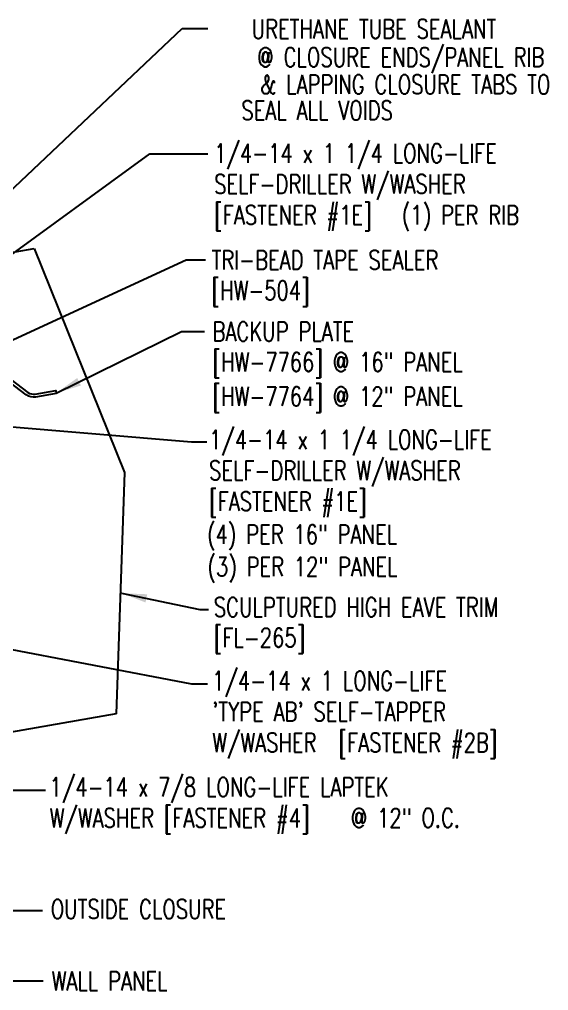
# Model space of a CAD drawing. Header units: inches. Extents: x 7 to 198, y 6 to 102.
# Drawn here: x 27.11 to 37.51, y 14.01 to 33.11 of the extents above; entities that cross this region are included whole.
import ezdxf
from ezdxf.enums import TextEntityAlignment as Align

# ---------------------------------------------------------------- set-up
doc = ezdxf.new("R2010")
doc.units = ezdxf.units.IN
doc.header["$MEASUREMENT"] = 0
for name, color, linetype in [('STLA', 10, 'Continuous'), ('TEXT', 2, 'Continuous'), ('TRIM', 6, 'Continuous')]:
    doc.layers.add(name, color=color, linetype=linetype)
doc.styles.add('TEXT', font='SIMPLEX', dxfattribs={"width": 0.75, "height": 6})
doc.styles.add('TEXT1', font='ROMANS.shx', dxfattribs={"width": 0.75, "height": 0.375})
doc.dimstyles.new('DETAIL$7', dxfattribs={"dimscale": 4, "dimtxt": 6, "dimasz": 0.125, "dimexe": 0.0625, "dimexo": 0.125, "dimgap": 0.0625, "dimtad": 1, "dimdec": 5, "dimzin": 3, "dimdsep": 46, "dimlunit": 4, "dimtxsty": 'TEXT', "dimblk": 'ARCHTICK', "dimcen": 0.0625, "dimclrd": 7, "dimclre": 7, "dimclrt": 2, "dimadec": 0, "dimazin": 0, "dimtfac": 0.666667, "dimtdec": 5, "dimtmove": 0, "dimatfit": 3, "dimfxl": 0, "dimfrac": 2, "dimtolj": 1, "dimtzin": 3, "dimarcsym": 0})

# ---------------------------------------------------------------- blocks, each defined once
blk = doc.blocks.new('FD-F4')
at = {"layer": 'TEXT', "style": 'TEXT1', "width": 0.75}
for s, p in [('1/4-14 x 7/8 LONG-LIFE LAPTEK', (0.0047, -0.0408)), ('W/WASHER [FASTENER #4]', (0.0047, -0.1926))]:
    blk.add_text(s, height=0.09375, dxfattribs=at).set_placement(p)
blk.add_attdef('(QUANTITY)', (1.4847, -0.1926), '', height=0.0938, dxfattribs=at)
at = {"layer": 'TEXT', "style": 'TEXT1', "flags": 1}
for tag, p in [('Color', (0.0624, -0.4349)), ('Calc', (0.0624, -0.4349)), ('Opt1', (0.0624, -0.4349)), ('Opt2', (0.0624, -0.4349)), ('Opt3', (0.0624, -0.4349)), ('Description', (0.0624, -0.4349)), ('Multiple', (0.0624, -0.4349)), ('Part', (0.0624, -0.4349)), ('Spare1', (0.0624, -0.6224)), ('Spare2', (0.0624, -0.6224)), ('Spare3', (0.0624, -0.6224)), ('Spare4', (0.0624, -0.6224)), ('Spare5', (0.0624, -0.6224)), ('Spare6', (0.0624, -0.6224)), ('Spare7', (0.0624, -0.6224)), ('Spare8', (0.0624, -0.6224)), ('Spare9', (0.0624, -0.6224)), ('Spare10', (0.0624, -0.6224))]:
    blk.add_attdef(tag, p, '', height=0.0938, dxfattribs=at)
blk = doc.blocks.new('dsc-HW-504')
at = {"layer": 'TEXT', "style": 'TEXT1', "width": 0.75}
for s, p in [('TRI-BEAD TAPE SEALER', (0, 0)), ('[HW-504]', (0, -0.6))]:
    blk.add_text(s, height=0.375, dxfattribs=at).set_placement(p)
at = {"layer": 'TEXT', "style": 'TEXT1', "flags": 1}
for tag, p in [('COLOR', (0, -1.2)), ('CALC', (0, -1.2)), ('OPT1', (0, -1.2)), ('OPT2', (0, -1.2)), ('OPT3', (0, -1.2)), ('GAGE', (0, -1.2)), ('SHPLN', (0, -1.2)), ('PART', (0, -1.2)), ('DESCRIPTION', (0, -1.2)), ('MULTIPLE', (0, -1.2)), ('SPARE1', (0, -1.8)), ('SPARE2', (0, -1.8)), ('SPARE3', (0, -1.8)), ('SPARE4', (0, -1.8)), ('SPARE5', (0, -1.8)), ('SPARE6', (0, -1.8)), ('SPARE7', (0, -1.8)), ('SPARE8', (0, -1.8)), ('SPARE9', (0, -1.8)), ('SPARE10', (0, -1.8))]:
    blk.add_attdef(tag, p, '', height=0.375, dxfattribs=at)
blk = doc.blocks.new('A$C48E469AC')
at = {"layer": 'TRIM'}
for p, q in [((-4.267, 4.147), (1.149, 5.107)), ((1.149, 5.107), (2.928, 0.703)), ((-3.825, 4.161), (-4.256, 4.085)), ((2.928, 0.703), (2.763, -4.044)), ((2.763, -4.044), (-0.807, -4.674)), ((-0.807, -4.674), (-0.807, -6.424)), ((-0.807, -6.424), (-0.41, -6.822)), ((-0.498, -6.91), (-0.769, -6.638))]:
    blk.add_line(p, q, dxfattribs=at)
for centre, radius, start, end in [((-4.261, 4.116), 0.0313, 100.042, 280.042), ((-0.454, -6.866), 0.0625, 225, 45)]:
    blk.add_arc(centre, radius, start, end, dxfattribs=at)
blk = doc.blocks.new('_ArchTick')
at = {"color": 0, "linetype": 'ByBlock', "const_width": 0.15}
blk.add_lwpolyline([(-0.5, -0.5), (0.5, 0.5)], dxfattribs=at)
blk = doc.blocks.new('FD-F2b')
at = {"layer": 'TEXT', "style": 'TEXT1', "width": 0.75}
for s, p in [('1/4-14 x 1 LONG-LIFE', (0.0047, -0.0408)), ("'TYPE AB' SELF-TAPPER", (0.0047, -0.1926)), ('W/WASHER', (0.0047, -0.3444)), ('[FASTENER #2B]', (0.6255, -0.3444))]:
    blk.add_text(s, height=0.09375, dxfattribs=at).set_placement(p)
blk.add_attdef('(QUANTITY)', (0.0047, -0.4962), '', height=0.0938, dxfattribs=at)
at = {"layer": 'TEXT', "style": 'TEXT1', "flags": 1}
for tag, p in [('Description', (0.0199, -0.7145)), ('Multiple', (0.0199, -0.7145)), ('Color', (0.0199, -0.7145)), ('Calc', (0.0199, -0.7145)), ('Opt1', (0.0199, -0.7145)), ('Opt2', (0.0199, -0.7145)), ('Opt3', (0.0199, -0.7145)), ('Part', (0.0199, -0.7145)), ('Spare1', (0.0199, -0.902)), ('Spare2', (0.0199, -0.902)), ('Spare3', (0.0199, -0.902)), ('Spare4', (0.0199, -0.902)), ('Spare5', (0.0199, -0.902)), ('Spare6', (0.0199, -0.902)), ('Spare7', (0.0199, -0.902)), ('Spare8', (0.0199, -0.902)), ('Spare9', (0.0199, -0.902)), ('Spare10', (0.0199, -0.902))]:
    blk.add_attdef(tag, p, '', height=0.0938, dxfattribs=at)
blk = doc.blocks.new('FD-F1E')
at = {"layer": 'TEXT', "style": 'TEXT1', "width": 0.75}
for s, p in [('1/4-14 x 1 1/4 LONG-LIFE', (0.0047, -0.0408)), ('SELF-DRILLER W/WASHER', (0.0047, -0.1926)), ('[FASTENER #1E]', (0.0047, -0.3444))]:
    blk.add_text(s, height=0.09375, dxfattribs=at).set_placement(p)
blk.add_attdef('(QUANTITY)', (0.9263, -0.3444), '', height=0.0938, dxfattribs=at)

msp = doc.modelspace()

# ---------------------------------------------------------------- linework, layer by layer
at = {"layer": 'STLA'}
msp.add_lwpolyline([(23.5498, 25.50496), (26.75876, 26.07079, -0.19891237), (26.94355, 26.02982), (27.27956, 25.77139, 0.19891237), (27.41967, 25.74033), (27.82615, 25.81201), (27.83653, 25.75311), (27.43005, 25.68144, -0.19891237), (27.24526, 25.72241), (26.90925, 25.98084, 0.19891237), (26.76914, 26.0119), (23.56018, 25.44607)], format="xyb", dxfattribs=at)

# ---------------------------------------------------------------- block references
msp.add_blockref('A$C48E469AC', (26.24951, 23.49801))
at = {"layer": 'TEXT', "xscale": 4, "yscale": 4, "zscale": 4}
for name, p, values in [('FD-F1E', (30.92056, 30.45158), {'(QUANTITY)': '(1) PER RIB'}), ('FD-F4', (27.68583, 17.98942), {'(QUANTITY)': '@ 12" O.C.'})]:
    msp.add_blockref(name, p, dxfattribs=at).add_auto_attribs(values)
at = {"layer": 'TEXT'}
msp.add_blockref('dsc-HW-504', (30.88703, 28.18963), dxfattribs=at)
at = {"layer": 'TEXT', "xscale": 4, "yscale": 4, "zscale": 4}
for name, p in [('FD-F1E', (30.82148, 24.82107)), ('FD-F2b', (30.88161, 20.07835))]:
    msp.add_blockref(name, p, dxfattribs=at)

# ---------------------------------------------------------------- texts
at = {"layer": 'TEXT', "style": 'TEXT1', "width": 0.75}
for s, p in [('URETHANE TUBE SEALANT', (36.48413, 32.73154)), ('@ CLOSURE ENDS/PANEL RIB', (37.42656, 32.17532)), ('& LAPPING CLOSURE TABS TO', (37.54836, 31.641)), ('SEAL ALL VOIDS', (34.45023, 31.12916))]:
    msp.add_text(s, height=0.375, dxfattribs=at).set_placement(p, align=Align.RIGHT)
for s, p in [('BACKUP PLATE', (30.90733, 26.78296)), ('[HW-7766] @ 16" PANEL', (30.90733, 26.18296)), ('[HW-7764] @ 12" PANEL', (30.90733, 25.50603)), ('(4) PER 16" PANEL', (30.79751, 22.79329)), ('(3) PER 12" PANEL', (30.80555, 22.15857)), ('SCULPTURED HIGH EAVE TRIM', (30.93258, 21.36371)), ('[FL-265]', (30.93258, 20.76371)), ('OUTSIDE CLOSURE', (27.72673, 15.42626)), ('WALL PANEL', (27.74513, 14.01209))]:
    msp.add_text(s, height=0.375, dxfattribs=at).set_placement(p)

# ---------------------------------------------------------------- leaders
for points in [[(24.71635, 27.6371), (30.31286, 32.928), (30.81578, 32.928)], [(24.78335, 26.8987), (29.67502, 30.46599), (30.81578, 30.46599)], [(25.33689, 26.05395), (30.3895, 28.37912), (30.76973, 28.37912)], [(27.83516, 25.76086), (30.29552, 26.97312), (30.74845, 26.97312)], [(25.17624, 25.24871), (30.49439, 24.80071), (30.79595, 24.80071)], [(29.11755, 21.82547), (30.65546, 21.50479), (30.83112, 21.50479)], [(24.50139, 21.18638), (30.49711, 20.0461), (30.80614, 20.0461)], [(25.83635, 17.95519), (26.97808, 17.95519), (27.62361, 17.95519)], [(24.54852, 17.45996), (25.75743, 15.58573), (27.56493, 15.58573)], [(25.31383, 14.20691), (27.22501, 14.20691), (27.57712, 14.20691)]]:
    msp.add_leader(points, dimstyle='DETAIL$7')

doc.saveas('drawing.dxf')
